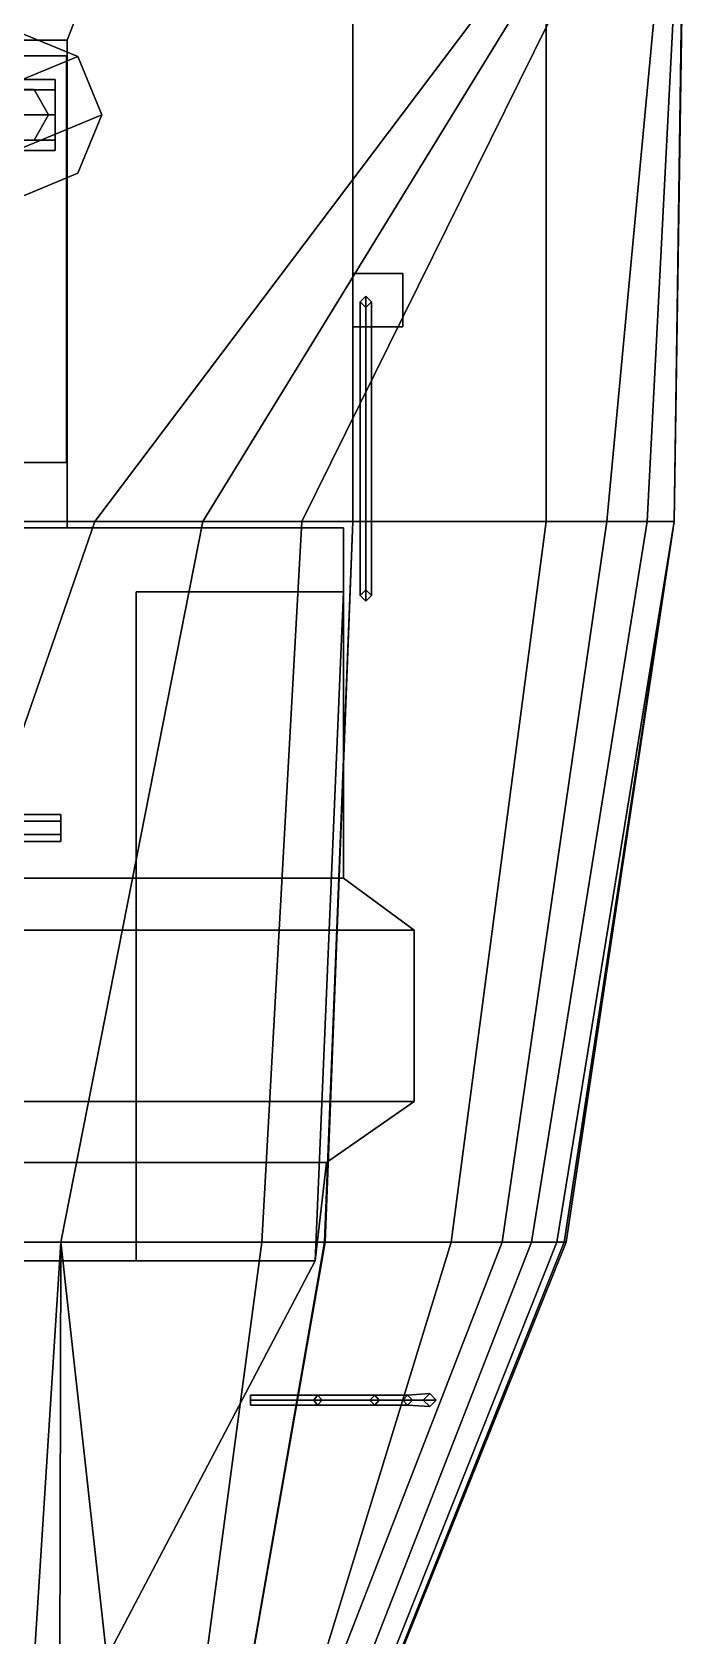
# Model space of a CAD drawing. Extents: x -14 to 14, y -57 to 59.
# Drawn here: x 4.49 to 13.67, y -42.55 to -19.98 of the extents above; entities that cross this region are included whole.
import ezdxf

# ---------------------------------------------------------------- set-up
doc = ezdxf.new("R2010")
doc.units = 0
doc.layers.get('0').update_dxf_attribs({"linetype": 'CONTINUOUS'})

msp = doc.modelspace()

# ---------------------------------------------------------------- linework, layer by layer
for points in [[(-12.85, -16.95, -4.35), (12.85, -16.95, -4.35), (5.37, -26.87, -4.35), (-5.37, -26.87, -4.35)], [(9, -16.95, 3.99), (-9, -16.95, 3.99), (-9, -26.87, 3.99), (9, -26.87, 3.99)], [(4.98, -20.1, 6.36), (6.14, -17.11, 6.36), (-6.14, -17.11, 6.36), (-4.98, -20.1, 6.36)], [(-4.98, -20.1, 6.36), (-6.14, -17.11, 6.36), (6.14, -17.11, 6.36), (4.98, -20.1, 6.36)], [(6.89, -26.87, -4.13), (5.37, -26.87, -4.35), (12.85, -16.95, -4.35), (12.97, -16.95, -4.3)], [(8.28, -26.87, -3.8), (6.89, -26.87, -4.13), (12.97, -16.95, -4.3), (13.18, -16.95, -4.19)], [(12.57, -26.87, -3.8), (8.28, -26.87, -3.8), (13.18, -16.95, -4.19), (13.5, -16.95, -3.88)], [(9, -26.87, 3.99), (9, -26.87, 1.98), (9, -16.95, 1.98), (9, -16.95, 3.99)], [(9, -26.87, 1.98), (11.72, -26.87), (11.72, -16.95), (9, -16.95, 1.98)], [(11.72, -26.87), (13.52, -26.87), (13.67, -16.95), (11.72, -16.95)], [(13.14, -26.87, -3.59), (12.57, -26.87, -3.8), (13.5, -16.95, -3.88), (13.65, -16.95, -3.53)], [(13.52, -26.87, -3.06), (13.14, -26.87, -3.59), (13.65, -16.95, -3.53), (13.66, -16.95, -3.06)], [(13.52, -26.87), (13.52, -26.87, -3.06), (13.66, -16.95, -3.06), (13.67, -16.95)], [(5.13, -20.33, 7.93), (3.15, -21.15, 7.93), (3.49, -20.33, 7.93), (4.31, -19.99, 7.93)], [(5.13, -20.33, 7.93), (4.31, -19.99, 7.93), (4.31, -19.99, 8.93), (5.13, -20.33, 8.93)], [(4.31, -19.99, 7.93), (5.13, -20.33, 7.93), (5.13, -20.33, 8.93), (4.31, -19.99, 8.93)], [(4.98, -26.96, 6.36), (4.98, -20.1, 6.36), (-4.98, -20.1, 6.36), (-4.98, -26.96, 6.36)], [(-4.98, -26.96, 6.36), (-4.98, -20.1, 6.36), (4.98, -20.1, 6.36), (4.98, -26.96, 6.36)], [(4.97, -20.32, 6.36), (4.97, -20.32, 3.99), (-4.97, -20.32, 3.99), (-4.97, -20.32, 6.36)], [(5.47, -21.15, 7.93), (3.49, -21.97, 7.93), (3.15, -21.15, 7.93), (5.13, -20.33, 7.93)], [(4.97, -26.04, 3.99), (4.97, -20.32, 3.99), (4.97, -20.32, 6.36), (4.97, -26.04, 6.36)], [(5.47, -21.15, 7.93), (5.13, -20.33, 7.93), (5.13, -20.33, 8.93), (5.47, -21.15, 8.93)], [(5.13, -20.33, 7.93), (5.47, -21.15, 7.93), (5.47, -21.15, 8.93), (5.13, -20.33, 8.93)], [(4.81, -20.796, 9.774), (4.81, -20.65, 9.42), (3.81, -20.65, 9.42), (3.81, -20.796, 9.774)], [(4.81, -20.65, 9.42), (4.81, -20.796, 9.066), (3.81, -20.796, 9.066), (3.81, -20.65, 9.42)], [(4.81, -21.504, 9.774), (4.81, -20.65, 9.42), (4.81, -20.796, 9.774), (4.81, -21.15, 9.92)], [(4.81, -21.65, 9.42), (4.81, -20.796, 9.066), (4.81, -20.65, 9.42), (4.81, -21.504, 9.774)], [(4.81, -20.796, 9.066), (4.81, -21.15, 8.92), (3.81, -21.15, 8.92), (3.81, -20.796, 9.066)], [(4.81, -21.15, 9.92), (4.81, -20.796, 9.774), (3.81, -20.796, 9.774), (3.81, -21.15, 9.92)], [(4.515, -20.795, 6.36), (4.105, -20.795, 6.36), (4.105, -20.795, 7.93), (4.515, -20.795, 7.93)], [(4.72, -21.15, 6.36), (4.515, -20.795, 6.36), (4.515, -20.795, 7.93), (4.72, -21.15, 7.93)], [(4.81, -21.504, 9.066), (4.81, -21.15, 8.92), (4.81, -20.796, 9.066), (4.81, -21.65, 9.42)], [(5.13, -21.97, 7.93), (4.31, -22.31, 7.93), (3.49, -21.97, 7.93), (5.47, -21.15, 7.93)], [(4.81, -21.15, 8.92), (4.81, -21.504, 9.066), (3.81, -21.504, 9.066), (3.81, -21.15, 8.92)], [(4.81, -21.504, 9.774), (4.81, -21.15, 9.92), (3.81, -21.15, 9.92), (3.81, -21.504, 9.774)], [(4.515, -21.505, 6.36), (4.72, -21.15, 6.36), (4.72, -21.15, 7.93), (4.515, -21.505, 7.93)], [(5.13, -21.97, 7.93), (5.47, -21.15, 7.93), (5.47, -21.15, 8.93), (5.13, -21.97, 8.93)], [(5.47, -21.15, 7.93), (5.13, -21.97, 7.93), (5.13, -21.97, 8.93), (5.47, -21.15, 8.93)], [(4.81, -21.65, 9.42), (4.81, -21.504, 9.774), (3.81, -21.504, 9.774), (3.81, -21.65, 9.42)], [(4.81, -21.504, 9.066), (4.81, -21.65, 9.42), (3.81, -21.65, 9.42), (3.81, -21.504, 9.066)], [(4.105, -21.505, 6.36), (4.515, -21.505, 6.36), (4.515, -21.505, 7.93), (4.105, -21.505, 7.93)], [(4.31, -22.31, 7.93), (5.13, -21.97, 7.93), (5.13, -21.97, 8.93), (4.31, -22.31, 8.93)], [(5.13, -21.97, 7.93), (4.31, -22.31, 7.93), (4.31, -22.31, 8.93), (5.13, -21.97, 8.93)], [(9.7, -23.38, 1.56), (9.7, -24.13, 1.56), (9, -24.13, 1.56), (9, -23.38, 1.56)], [(9, -23.38, 2.37), (9, -24.13, 2.37), (9.7, -24.13, 2.37), (9.7, -23.38, 2.37)], [(9.7, -23.38, 2.37), (9.7, -23.38, 1.56), (9, -23.38, 1.56), (9, -23.38, 2.37)], [(9.7, -24.13, 2.37), (9.7, -24.13, 1.56), (9.7, -23.38, 1.56), (9.7, -23.38, 2.37)], [(9.18, -23.7, 3.82), (9.1, -23.78, 3.82), (9.1, -27.91, 12.8), (9.18, -27.83, 12.8)], [(9.18, -23.7, 2.37), (9.1, -23.78, 2.37), (9.1, -23.78, 10.29), (9.18, -23.7, 10.29)], [(9.26, -23.78, 10.29), (9.18, -23.7, 10.29), (9.1, -23.78, 10.29), (9.18, -23.86, 10.29)], [(9.1, -23.78, 3.82), (9.18, -23.86, 3.82), (9.18, -27.99, 12.8), (9.1, -27.91, 12.8)], [(9.1, -23.78, 2.37), (9.18, -23.86, 2.37), (9.18, -23.86, 10.29), (9.1, -23.78, 10.29)], [(9.26, -23.78, 3.82), (9.18, -23.7, 3.82), (9.18, -27.83, 12.8), (9.26, -27.91, 12.8)], [(9.26, -23.78, 2.37), (9.18, -23.7, 2.37), (9.18, -23.7, 10.29), (9.26, -23.78, 10.29)], [(9.18, -23.86, 3.82), (9.26, -23.78, 3.82), (9.26, -27.91, 12.8), (9.18, -27.99, 12.8)], [(9.18, -23.86, 2.37), (9.26, -23.78, 2.37), (9.26, -23.78, 10.29), (9.18, -23.86, 10.29)], [(9.18, -23.86, 10.25), (9.18, -23.86, 10.29), (9.18, -27.83, 12.8), (9.18, -27.81, 12.73)], [(9.18, -27.81, 12.73), (9.18, -27.83, 12.8), (9.18, -23.86, 10.29), (9.18, -23.86, 10.25)], [(9, -24.13, 2.37), (9, -24.13, 1.56), (9.7, -24.13, 1.56), (9.7, -24.13, 2.37)], [(3.98, -26.04, 6.36), (3.98, -26.04, 3.99), (4.97, -26.04, 3.99), (4.97, -26.04, 6.36)], [(9, -26.87, 3.99), (-9, -26.87, 3.99), (-8.61, -37.01, 3.99), (8.61, -37.01, 3.99)], [(-8.87, -31.89, 6.36), (-8.87, -26.96, 6.36), (8.87, -26.96, 6.36), (8.87, -31.89, 6.36)], [(8.87, -31.89, 6.36), (8.87, -26.96, 6.36), (-8.87, -26.96, 6.36), (-8.87, -31.89, 6.36)], [(1.86, -37.01, -3.55), (0, -37.01, -4.35), (0, -26.87, -4.35), (5.37, -26.87, -4.35)], [(4.89, -37.01, -3.07), (1.86, -37.01, -3.55), (5.37, -26.87, -4.35), (6.89, -26.87, -4.13)], [(7.72, -37.01, -2.14), (4.89, -37.01, -3.07), (6.89, -26.87, -4.13), (8.28, -26.87, -3.8)], [(11.1, -37.01, -2.14), (7.72, -37.01, -2.14), (8.28, -26.87, -3.8), (12.57, -26.87, -3.8)], [(8.61, -37.01, 3.99), (8.6, -37.01, 1.98), (9, -26.87, 1.98), (9, -26.87, 3.99)], [(8.6, -37.01, 1.98), (10.38, -37.01, 0.37), (11.72, -26.87), (9, -26.87, 1.98)], [(10.38, -37.01, 0.37), (11.97, -37.01, 0.37), (13.52, -26.87), (11.72, -26.87)], [(11.51, -37.01, -2), (11.1, -37.01, -2.14), (12.57, -26.87, -3.8), (13.14, -26.87, -3.59)], [(11.87, -37.01, -1.67), (11.51, -37.01, -2), (13.14, -26.87, -3.59), (13.52, -26.87, -3.06)], [(12, -37.01, -1.28), (11.87, -37.01, -1.67), (13.52, -26.87, -3.06)], [(11.97, -37.01, 0.37), (12, -37.01, -1.28), (13.52, -26.87, -3.06), (13.52, -26.87)], [(8.87, -27.86, 6.36), (8.87, -27.86, 3.99), (5.95, -27.86, 3.99), (5.95, -27.86, 6.36)], [(5.95, -27.86, 6.36), (5.95, -27.86, 3.99), (5.95, -37.27, 3.99), (5.95, -37.27, 6.36)], [(8.47, -37.27, 3.99), (8.87, -27.86, 3.99), (8.87, -27.86, 6.36), (8.47, -37.27, 6.36)], [(9.26, -27.91, 12.8), (9.18, -27.83, 12.8), (9.1, -27.91, 12.8), (9.18, -27.99, 12.8)], [(0.15, -30.99, 11.48), (0.15, -31.085, 11.645), (4.89, -31.085, 11.645), (4.89, -30.99, 11.48)], [(0.15, -31.085, 11.315), (0.15, -30.99, 11.48), (4.89, -30.99, 11.48), (4.89, -31.085, 11.315)], [(0.15, -31.085, 11.645), (0.15, -31.275, 11.645), (4.89, -31.275, 11.645), (4.89, -31.085, 11.645)], [(0.15, -31.275, 11.315), (0.15, -31.085, 11.315), (4.89, -31.085, 11.315), (4.89, -31.275, 11.315)], [(4.89, -31.085, 11.645), (4.89, -31.275, 11.645), (4.89, -31.37, 11.48), (4.89, -30.99, 11.48)], [(4.89, -30.99, 11.48), (4.89, -31.37, 11.48), (4.89, -31.275, 11.315), (4.89, -31.085, 11.315)], [(0.15, -31.275, 11.645), (0.15, -31.37, 11.48), (4.89, -31.37, 11.48), (4.89, -31.275, 11.645)], [(0.15, -31.37, 11.48), (0.15, -31.275, 11.315), (4.89, -31.275, 11.315), (4.89, -31.37, 11.48)], [(8.87, -31.89, 6.36), (9.86, -32.62, 6.36), (-9.86, -32.62, 6.36), (-8.87, -31.89, 6.36)], [(-8.87, -31.89, 6.36), (-9.86, -32.62, 6.36), (9.86, -32.62, 6.36), (8.87, -31.89, 6.36)], [(9.86, -32.62, 6.36), (9.86, -35.03, 6.36), (-9.86, -35.03, 6.36), (-9.86, -32.62, 6.36)], [(-9.86, -32.62, 6.36), (-9.86, -35.03, 6.36), (9.86, -35.03, 6.36), (9.86, -32.62, 6.36)], [(-9.86, -35.03, 6.36), (-8.63, -35.89, 6.36), (8.63, -35.89, 6.36), (9.86, -35.03, 6.36)], [(9.86, -35.03, 6.36), (8.63, -35.89, 6.36), (-8.63, -35.89, 6.36), (-9.86, -35.03, 6.36)], [(8.47, -37.27, 6.36), (8.63, -35.89, 6.36), (-8.63, -35.89, 6.36), (-8.47, -37.27, 6.36)], [(-8.47, -37.27, 6.36), (-8.63, -35.89, 6.36), (8.63, -35.89, 6.36), (8.47, -37.27, 6.36)], [(8.61, -37.01, 3.99), (-8.61, -37.01, 3.99), (-6.87, -46.93, 3.99), (6.87, -46.93, 3.99)], [(4.26, -46.93, -1.72), (1.86, -46.93, -2.01), (1.86, -37.01, -3.55), (4.89, -37.01, -3.07)], [(4.87, -46.93, -1.54), (4.26, -46.93, -1.72), (4.89, -37.01, -3.07)], [(5.99, -46.93, -0.99), (4.87, -46.93, -1.54), (4.89, -37.01, -3.07)], [(6.39, -46.93, -0.44), (5.99, -46.93, -0.99), (4.89, -37.01, -3.07), (7.72, -37.01, -2.14)], [(7.25, -46.93, -0.44), (6.39, -46.93, -0.44), (7.72, -37.01, -2.14), (11.1, -37.01, -2.14)], [(6.87, -46.93, 1.98), (7.34, -46.93, 1.35), (10.38, -37.01, 0.37), (8.6, -37.01, 1.98)], [(6.87, -46.93, 3.99), (6.87, -46.93, 1.98), (8.6, -37.01, 1.98), (8.61, -37.01, 3.99)], [(7.64, -46.93, -0.29), (7.25, -46.93, -0.44), (11.1, -37.01, -2.14), (11.51, -37.01, -2)], [(7.34, -46.93, 1.35), (8, -46.93, 1.35), (11.97, -37.01, 0.37), (10.38, -37.01, 0.37)], [(7.92, -46.93, -0.04), (7.64, -46.93, -0.29), (11.51, -37.01, -2), (11.87, -37.01, -1.67)], [(8.01, -46.93, 0.26), (7.92, -46.93, -0.04), (11.87, -37.01, -1.67), (12, -37.01, -1.28)], [(8, -46.93, 1.35), (8.01, -46.93, 0.26), (12, -37.01, -1.28), (11.97, -37.01, 0.37)], [(-8.47, -37.27, 5.95), (-8.47, -37.27, 6.36), (8.47, -37.27, 6.36), (8.47, -37.27, 5.95)], [(8.47, -37.27, 5.95), (8.47, -37.27, 6.36), (-8.47, -37.27, 6.36), (-8.47, -37.27, 5.95)], [(-2.86, -47.94, 5.95), (-8.47, -37.27, 5.95), (8.47, -37.27, 5.95), (2.86, -47.94, 5.95)], [(2.86, -47.94, 5.95), (8.47, -37.27, 5.95), (-8.47, -37.27, 5.95), (-2.86, -47.94, 5.95)], [(5.95, -37.27, 6.36), (5.95, -37.27, 3.99), (8.47, -37.27, 3.99), (8.47, -37.27, 6.36)], [(8.57, -39.23, 6.72), (8.5, -39.16, 6.67), (7.56, -39.16, 6.82), (7.56, -39.23, 6.9)], [(8.5, -39.16, 6.67), (8.45, -39.23, 6.61), (7.56, -39.23, 6.75), (7.56, -39.16, 6.82)], [(7.56, -39.23, 6.9), (7.56, -39.16, 6.82), (7.56, -39.23, 6.75), (7.56, -39.3, 6.82)], [(8.5, -39.3, 6.67), (8.57, -39.23, 6.72), (7.56, -39.23, 6.9), (7.56, -39.3, 6.82)], [(8.45, -39.23, 6.61), (8.5, -39.3, 6.67), (7.56, -39.3, 6.82), (7.56, -39.23, 6.75)], [(9.31, -39.16, 6.13), (9.24, -39.23, 6.07), (8.45, -39.23, 6.61), (8.5, -39.16, 6.67)], [(9.24, -39.23, 6.07), (9.31, -39.3, 6.13), (8.5, -39.3, 6.67), (8.45, -39.23, 6.61)], [(9.37, -39.23, 6.18), (9.31, -39.16, 6.13), (8.5, -39.16, 6.67), (8.57, -39.23, 6.72)], [(9.31, -39.3, 6.13), (9.37, -39.23, 6.18), (8.57, -39.23, 6.72), (8.5, -39.3, 6.67)], [(9.77, -39.16, 5.57), (9.7, -39.23, 5.53), (9.24, -39.23, 6.07), (9.31, -39.16, 6.13)], [(9.7, -39.23, 5.53), (9.77, -39.3, 5.57), (9.31, -39.3, 6.13), (9.24, -39.23, 6.07)], [(9.84, -39.23, 5.61), (9.77, -39.16, 5.57), (9.31, -39.16, 6.13), (9.37, -39.23, 6.18)], [(9.77, -39.3, 5.57), (9.84, -39.23, 5.61), (9.37, -39.23, 6.18), (9.31, -39.3, 6.13)], [(10.08, -39.14, 4.38), (9.99, -39.23, 4.38), (9.7, -39.23, 5.53), (9.77, -39.16, 5.57)], [(9.99, -39.23, 4.38), (10.08, -39.32, 4.38), (9.77, -39.3, 5.57), (9.7, -39.23, 5.53)], [(10.17, -39.23, 4.38), (10.08, -39.14, 4.38), (9.77, -39.16, 5.57), (9.84, -39.23, 5.61)], [(10.08, -39.32, 4.38), (10.17, -39.23, 4.38), (9.84, -39.23, 5.61), (9.77, -39.3, 5.57)], [(10.08, -39.14, 0.58), (9.99, -39.23, 0.58), (9.99, -39.23, 4.38), (10.08, -39.14, 4.38)], [(9.99, -39.23, 0.58), (10.08, -39.32, 0.58), (10.08, -39.32, 4.38), (9.99, -39.23, 4.38)], [(10.17, -39.23, 0.58), (10.08, -39.14, 0.58), (10.08, -39.14, 4.38), (10.17, -39.23, 4.38)], [(10.08, -39.32, 0.58), (10.17, -39.23, 0.58), (10.17, -39.23, 4.38), (10.08, -39.32, 4.38)]]:
    msp.add_3dface(points)

doc.saveas('drawing.dxf')
